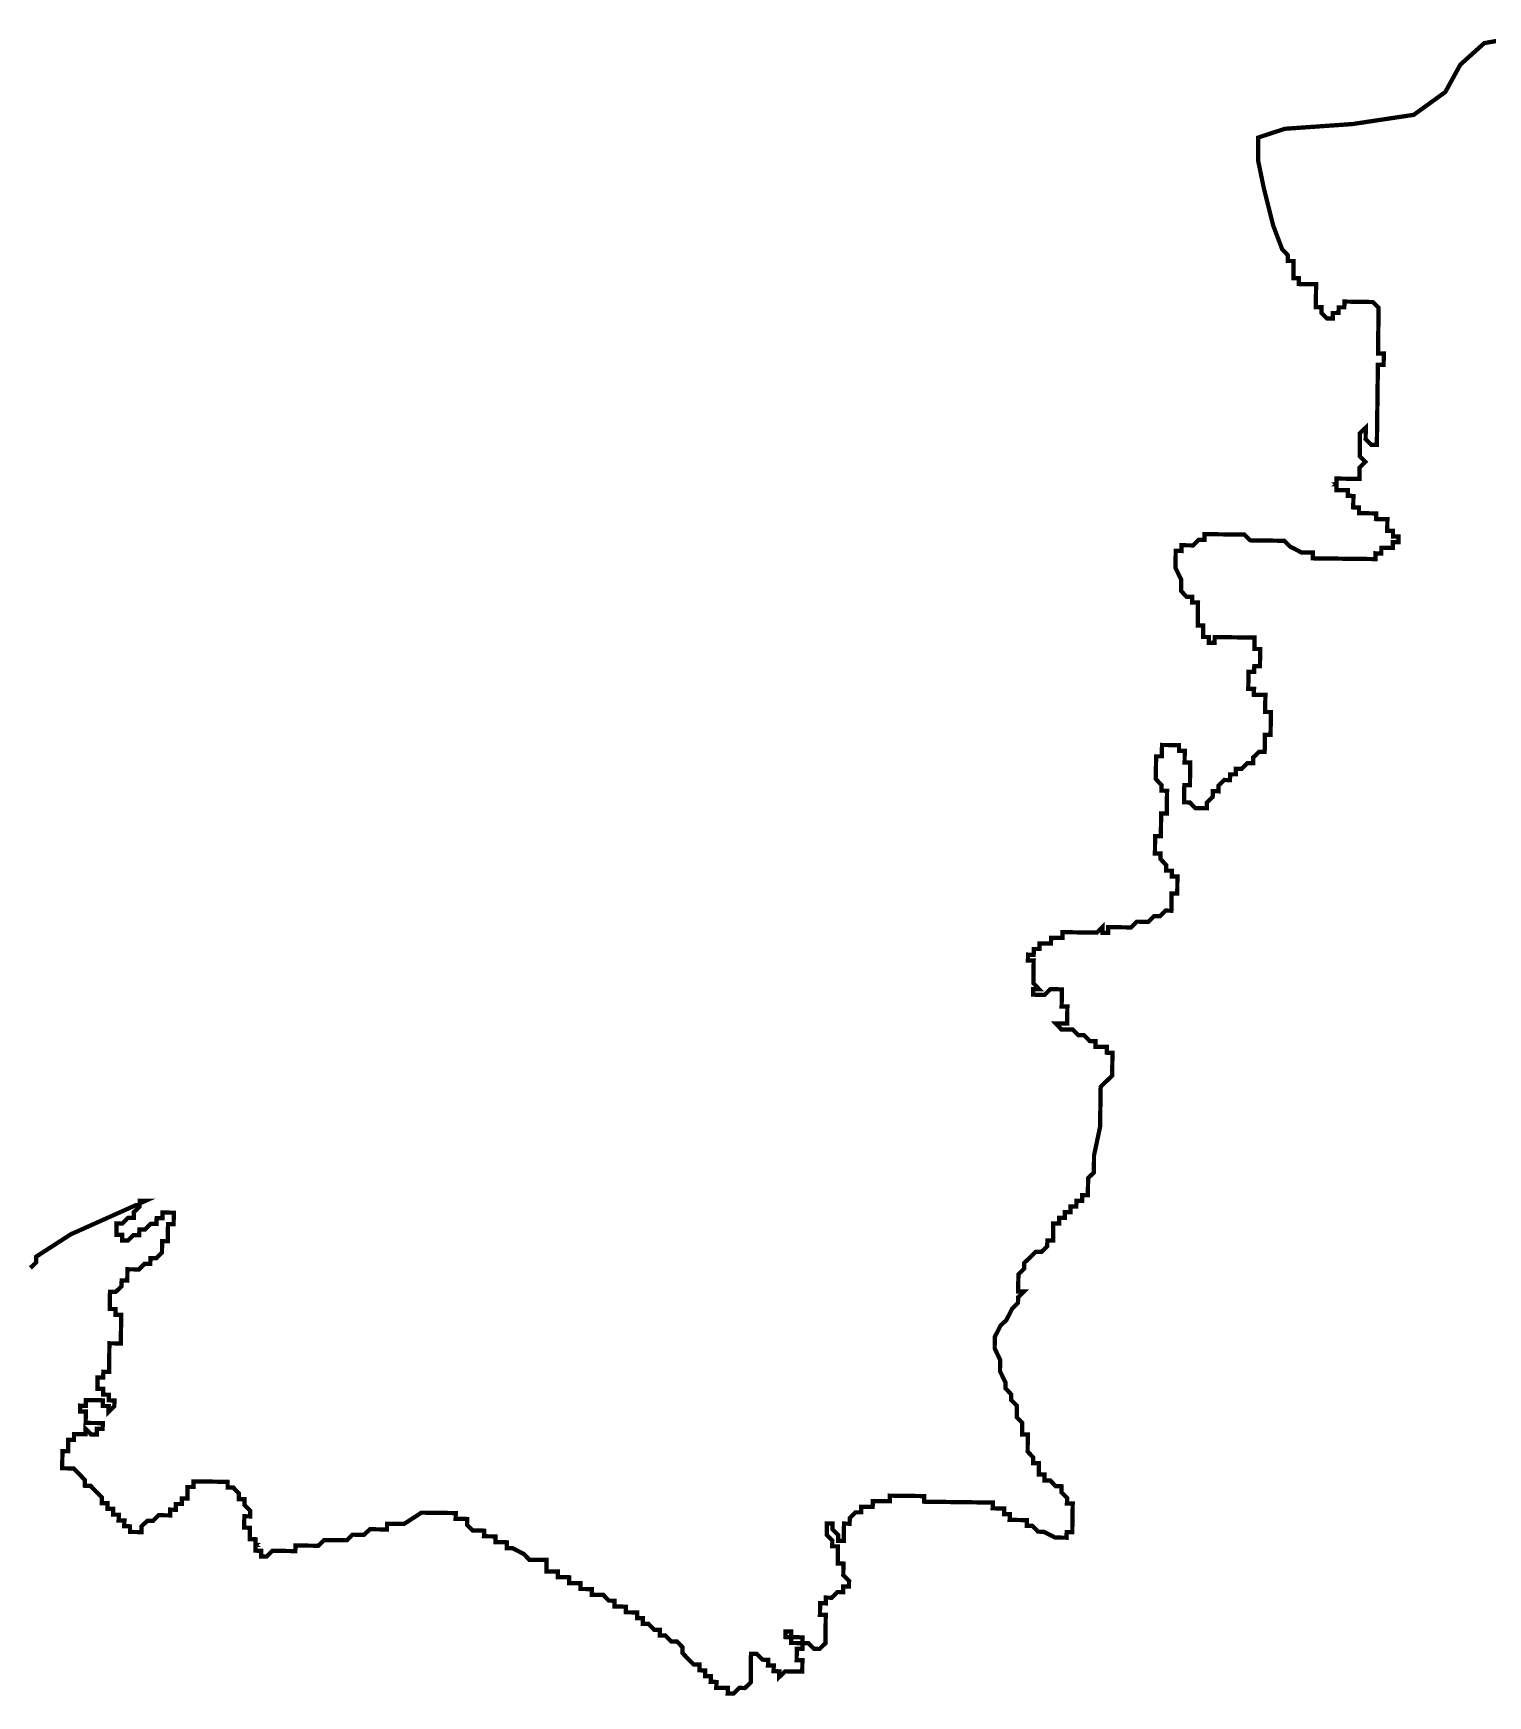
# Model space of a CAD drawing. Header units: metres. Extents: x 257673 to 289848, y 2129691 to 2228029.
# Drawn here: x 262014 to 263024, y 2184399 to 2185554 of the extents above; entities that cross this region are included whole.
import ezdxf

# ---------------------------------------------------------------- set-up
doc = ezdxf.new("R2010")
doc.units = ezdxf.units.M
doc.header["$MEASUREMENT"] = 0
doc.layers.add('HAZARDS LINE', color=1, linetype='Continuous')

msp = doc.modelspace()

# ---------------------------------------------------------------- linework, layer by layer
at = {"layer": 'HAZARDS LINE', "lineweight": 18}
msp.add_lwpolyline([(263052.3, 2185552.5, 2.97, 2.97, 0), (263021.5, 2185547.1, 2.97, 2.97, 0), (263004.9, 2185532.2, 2.97, 2.97, 0), (262994.4, 2185513.1, 2.97, 2.97, 0), (262972.5, 2185497.3, 2.97, 2.97, 0), (262930, 2185490.9, 2.97, 2.97, 0), (262883, 2185487.6, 2.97, 2.97, 0), (262864.4, 2185481.5, 2.97, 2.97, 0), (262864.4, 2185465.8, 2.97, 2.97, 0), (262868.4, 2185446.3, 2.97, 2.97, 0), (262874.9, 2185420.4, 2.97, 2.97, 0), (262881.2, 2185403.8, 2.97, 2.97, 0), (262885.1, 2185399.8, 2.97, 2.97, 0), (262885.1, 2185395.8, 2.97, 2.97, 0), (262889, 2185395.8, 2.97, 2.97, 0), (262888.9, 2185383.9, 2.97, 2.97, 0), (262892.8, 2185383.8, 2.97, 2.97, 0), (262892.8, 2185379.8, 2.97, 2.97, 0), (262904.7, 2185379.7, 2.97, 2.97, 0), (262904.5, 2185363.8, 2.97, 2.97, 0), (262908.5, 2185363.8, 2.97, 2.97, 0), (262908.4, 2185359.8, 2.97, 2.97, 0), (262912.3, 2185355.8, 2.97, 2.97, 0), (262916.3, 2185355.8, 2.97, 2.97, 0), (262916.3, 2185359.7, 2.97, 2.97, 0), (262920.3, 2185359.7, 2.97, 2.97, 0), (262920.4, 2185363.6, 2.97, 2.97, 0), (262924.3, 2185363.6, 2.97, 2.97, 0), (262924.4, 2185367.6, 2.97, 2.97, 0), (262944.2, 2185367.3, 2.97, 2.97, 0), (262948.1, 2185363.3, 2.97, 2.97, 0), (262947.7, 2185331.6, 2.97, 2.97, 0), (262951.7, 2185331.5, 2.97, 2.97, 0), (262951.6, 2185323.6, 2.97, 2.97, 0), (262947.6, 2185323.6, 2.97, 2.97, 0), (262946.9, 2185268.1, 2.97, 2.97, 0), (262943, 2185268.2, 2.97, 2.97, 0), (262939.1, 2185272.2, 2.97, 2.97, 0), (262939.2, 2185280.1, 2.97, 2.97, 0), (262935.1, 2185276.2, 2.97, 2.97, 0), (262935, 2185260.3, 2.97, 2.97, 0), (262938.9, 2185256.3, 2.97, 2.97, 0), (262934.9, 2185252.4, 2.97, 2.97, 0), (262934.8, 2185244.5, 2.97, 2.97, 0), (262918.9, 2185244.7, 2.97, 2.97, 0), (262918.8, 2185240.7, 2.97, 2.97, 0), (262918.8, 2185236.7, 2.97, 2.97, 0), (262926.7, 2185236.6, 2.97, 2.97, 0), (262926.7, 2185232.7, 2.97, 2.97, 0), (262930.6, 2185232.6, 2.97, 2.97, 0), (262930.5, 2185224.7, 2.97, 2.97, 0), (262934.5, 2185224.6, 2.97, 2.97, 0), (262934.5, 2185220.7, 2.97, 2.97, 0), (262946.4, 2185220.5, 2.97, 2.97, 0), (262946.3, 2185216.6, 2.97, 2.97, 0), (262954.2, 2185216.5, 2.97, 2.97, 0), (262954.1, 2185208.5, 2.97, 2.97, 0), (262958.1, 2185208.5, 2.97, 2.97, 0), (262958.1, 2185204.5, 2.97, 2.97, 0), (262962, 2185204.5, 2.97, 2.97, 0), (262962, 2185200.5, 2.97, 2.97, 0), (262958, 2185200.5, 2.97, 2.97, 0), (262958, 2185196.6, 2.97, 2.97, 0), (262950, 2185196.7, 2.97, 2.97, 0), (262950, 2185192.7, 2.97, 2.97, 0), (262946, 2185192.8, 2.97, 2.97, 0), (262946, 2185188.8, 2.97, 2.97, 0), (262902.4, 2185189.3, 2.97, 2.97, 0), (262902.4, 2185193.3, 2.97, 2.97, 0), (262894.5, 2185193.4, 2.97, 2.97, 0), (262886.6, 2185197.5, 2.97, 2.97, 0), (262882.7, 2185201.5, 2.97, 2.97, 0), (262858.9, 2185201.8, 2.97, 2.97, 0), (262855, 2185205.8, 2.97, 2.97, 0), (262827.2, 2185206.1, 2.97, 2.97, 0), (262827.2, 2185202.2, 2.97, 2.97, 0), (262823.2, 2185202.2, 2.97, 2.97, 0), (262819.2, 2185198.3, 2.97, 2.97, 0), (262811.2, 2185198.4, 2.97, 2.97, 0), (262811.2, 2185194.4, 2.97, 2.97, 0), (262807.2, 2185194.5, 2.97, 2.97, 0), (262807.1, 2185182.6, 2.97, 2.97, 0), (262811, 2185174.6, 2.97, 2.97, 0), (262810.9, 2185166.7, 2.97, 2.97, 0), (262814.8, 2185162.6, 2.97, 2.97, 0), (262818.7, 2185162.6, 2.97, 2.97, 0), (262818.7, 2185158.6, 2.97, 2.97, 0), (262822.7, 2185158.6, 2.97, 2.97, 0), (262822.5, 2185142.7, 2.97, 2.97, 0), (262826.4, 2185142.7, 2.97, 2.97, 0), (262826.3, 2185134.7, 2.97, 2.97, 0), (262830.3, 2185134.7, 2.97, 2.97, 0), (262830.2, 2185130.7, 2.97, 2.97, 0), (262834.2, 2185130.7, 2.97, 2.97, 0), (262834.3, 2185134.6, 2.97, 2.97, 0), (262862, 2185134.3, 2.97, 2.97, 0), (262861.9, 2185126.4, 2.97, 2.97, 0), (262865.9, 2185126.3, 2.97, 2.97, 0), (262865.7, 2185114.4, 2.97, 2.97, 0), (262861.8, 2185114.5, 2.97, 2.97, 0), (262861.7, 2185110.5, 2.97, 2.97, 0), (262857.8, 2185110.5, 2.97, 2.97, 0), (262857.6, 2185098.6, 2.97, 2.97, 0), (262861.6, 2185098.6, 2.97, 2.97, 0), (262861.5, 2185094.6, 2.97, 2.97, 0), (262869.5, 2185094.5, 2.97, 2.97, 0), (262869.3, 2185082.6, 2.97, 2.97, 0), (262873.3, 2185082.6, 2.97, 2.97, 0), (262873.1, 2185066.7, 2.97, 2.97, 0), (262869.1, 2185066.8, 2.97, 2.97, 0), (262869, 2185054.9, 2.97, 2.97, 0), (262865, 2185054.9, 2.97, 2.97, 0), (262861, 2185051, 2.97, 2.97, 0), (262861, 2185047, 2.97, 2.97, 0), (262857, 2185047.1, 2.97, 2.97, 0), (262853, 2185043.2, 2.97, 2.97, 0), (262849, 2185043.2, 2.97, 2.97, 0), (262849, 2185039.3, 2.97, 2.97, 0), (262845, 2185039.3, 2.97, 2.97, 0), (262844.9, 2185035.3, 2.97, 2.97, 0), (262841, 2185035.4, 2.97, 2.97, 0), (262837, 2185031.5, 2.97, 2.97, 0), (262836.9, 2185027.5, 2.97, 2.97, 0), (262833, 2185027.6, 2.97, 2.97, 0), (262832.9, 2185023.6, 2.97, 2.97, 0), (262828.9, 2185019.7, 2.97, 2.97, 0), (262828.8, 2185015.7, 2.97, 2.97, 0), (262820.9, 2185015.8, 2.97, 2.97, 0), (262817, 2185019.8, 2.97, 2.97, 0), (262813, 2185019.9, 2.97, 2.97, 0), (262813.2, 2185031.8, 2.97, 2.97, 0), (262817.1, 2185031.7, 2.97, 2.97, 0), (262817.3, 2185047.6, 2.97, 2.97, 0), (262813.4, 2185047.6, 2.97, 2.97, 0), (262813.5, 2185055.6, 2.97, 2.97, 0), (262809.5, 2185055.6, 2.97, 2.97, 0), (262809.5, 2185059.6, 2.97, 2.97, 0), (262797.7, 2185059.7, 2.97, 2.97, 0), (262797.6, 2185051.8, 2.97, 2.97, 0), (262793.6, 2185051.8, 2.97, 2.97, 0), (262793.4, 2185036, 2.97, 2.97, 0), (262797.3, 2185032, 2.97, 2.97, 0), (262797.3, 2185028, 2.97, 2.97, 0), (262801.2, 2185027.9, 2.97, 2.97, 0), (262801, 2185012.1, 2.97, 2.97, 0), (262797.1, 2185012.1, 2.97, 2.97, 0), (262796.9, 2184996.3, 2.97, 2.97, 0), (262792.9, 2184996.3, 2.97, 2.97, 0), (262792.8, 2184984.4, 2.97, 2.97, 0), (262796.7, 2184984.4, 2.97, 2.97, 0), (262796.7, 2184980.4, 2.97, 2.97, 0), (262800.6, 2184976.4, 2.97, 2.97, 0), (262800.6, 2184972.4, 2.97, 2.97, 0), (262804.5, 2184972.4, 2.97, 2.97, 0), (262804.5, 2184968.4, 2.97, 2.97, 0), (262808.4, 2184968.4, 2.97, 2.97, 0), (262808.3, 2184956.5, 2.97, 2.97, 0), (262804.3, 2184956.5, 2.97, 2.97, 0), (262804.2, 2184944.6, 2.97, 2.97, 0), (262800.2, 2184944.7, 2.97, 2.97, 0), (262796.2, 2184940.7, 2.97, 2.97, 0), (262792.2, 2184940.8, 2.97, 2.97, 0), (262788.2, 2184936.9, 2.97, 2.97, 0), (262780.3, 2184937, 2.97, 2.97, 0), (262776.3, 2184933, 2.97, 2.97, 0), (262760.4, 2184933.2, 2.97, 2.97, 0), (262760.4, 2184929.3, 2.97, 2.97, 0), (262756.4, 2184929.3, 2.97, 2.97, 0), (262756.4, 2184933.3, 2.97, 2.97, 0), (262752.4, 2184929.4, 2.97, 2.97, 0), (262728.6, 2184929.7, 2.97, 2.97, 0), (262728.6, 2184925.7, 2.97, 2.97, 0), (262720.7, 2184925.8, 2.97, 2.97, 0), (262720.6, 2184921.8, 2.97, 2.97, 0), (262712.7, 2184921.9, 2.97, 2.97, 0), (262712.6, 2184918, 2.97, 2.97, 0), (262708.7, 2184918, 2.97, 2.97, 0), (262708.6, 2184914, 2.97, 2.97, 0), (262704.7, 2184914.1, 2.97, 2.97, 0), (262704.6, 2184910.1, 2.97, 2.97, 0), (262708.6, 2184910.1, 2.97, 2.97, 0), (262708.4, 2184894.2, 2.97, 2.97, 0), (262712.3, 2184890.2, 2.97, 2.97, 0), (262708.3, 2184890.2, 2.97, 2.97, 0), (262708.3, 2184886.3, 2.97, 2.97, 0), (262716.2, 2184886.2, 2.97, 2.97, 0), (262720.2, 2184890.1, 2.97, 2.97, 0), (262728.2, 2184890, 2.97, 2.97, 0), (262728, 2184878.1, 2.97, 2.97, 0), (262732, 2184878.1, 2.97, 2.97, 0), (262731.8, 2184866.2, 2.97, 2.97, 0), (262723.9, 2184866.3, 2.97, 2.97, 0), (262727.8, 2184862.2, 2.97, 2.97, 0), (262735.7, 2184862.1, 2.97, 2.97, 0), (262739.7, 2184858.1, 2.97, 2.97, 0), (262743.6, 2184858.1, 2.97, 2.97, 0), (262747.5, 2184854.1, 2.97, 2.97, 0), (262751.5, 2184854, 2.97, 2.97, 0), (262751.5, 2184850.1, 2.97, 2.97, 0), (262759.4, 2184850, 2.97, 2.97, 0), (262759.3, 2184846, 2.97, 2.97, 0), (262763.3, 2184845.9, 2.97, 2.97, 0), (262763.1, 2184830.1, 2.97, 2.97, 0), (262759.1, 2184826.2, 2.97, 2.97, 0), (262755.1, 2184822.2, 2.97, 2.97, 0), (262754.7, 2184794.5, 2.97, 2.97, 0), (262750.5, 2184774.7, 2.97, 2.97, 0), (262750.4, 2184762.8, 2.97, 2.97, 0), (262746.4, 2184758.9, 2.97, 2.97, 0), (262746.2, 2184747, 2.97, 2.97, 0), (262742.3, 2184747, 2.97, 2.97, 0), (262742.2, 2184743.1, 2.97, 2.97, 0), (262738.3, 2184743.1, 2.97, 2.97, 0), (262738.2, 2184739.1, 2.97, 2.97, 0), (262734.2, 2184739.2, 2.97, 2.97, 0), (262734.2, 2184735.2, 2.97, 2.97, 0), (262730.2, 2184735.3, 2.97, 2.97, 0), (262730.2, 2184731.3, 2.97, 2.97, 0), (262726.2, 2184731.4, 2.97, 2.97, 0), (262726.2, 2184727.4, 2.97, 2.97, 0), (262722.2, 2184727.4, 2.97, 2.97, 0), (262722.1, 2184715.5, 2.97, 2.97, 0), (262718.1, 2184715.6, 2.97, 2.97, 0), (262718, 2184711.6, 2.97, 2.97, 0), (262714, 2184707.7, 2.97, 2.97, 0), (262710.1, 2184707.8, 2.97, 2.97, 0), (262706, 2184703.8, 2.97, 2.97, 0), (262702, 2184699.9, 2.97, 2.97, 0), (262702, 2184696, 2.97, 2.97, 0), (262698, 2184692, 2.97, 2.97, 0), (262697.8, 2184680.1, 2.97, 2.97, 0), (262701.8, 2184680.1, 2.97, 2.97, 0), (262697.8, 2184676.2, 2.97, 2.97, 0), (262697.7, 2184672.2, 2.97, 2.97, 0), (262693.7, 2184668.3, 2.97, 2.97, 0), (262689.7, 2184660.4, 2.97, 2.97, 0), (262685.6, 2184656.5, 2.97, 2.97, 0), (262681.6, 2184648.6, 2.97, 2.97, 0), (262681.5, 2184640.7, 2.97, 2.97, 0), (262685.3, 2184632.7, 2.97, 2.97, 0), (262685.2, 2184624.8, 2.97, 2.97, 0), (262689.1, 2184616.8, 2.97, 2.97, 0), (262689.1, 2184612.8, 2.97, 2.97, 0), (262693, 2184608.8, 2.97, 2.97, 0), (262692.9, 2184604.8, 2.97, 2.97, 0), (262696.9, 2184600.8, 2.97, 2.97, 0), (262696.8, 2184592.9, 2.97, 2.97, 0), (262700.7, 2184588.9, 2.97, 2.97, 0), (262700.6, 2184580.9, 2.97, 2.97, 0), (262704.5, 2184580.9, 2.97, 2.97, 0), (262704.4, 2184569, 2.97, 2.97, 0), (262708.3, 2184565, 2.97, 2.97, 0), (262708.3, 2184561, 2.97, 2.97, 0), (262712.2, 2184561, 2.97, 2.97, 0), (262712.1, 2184553, 2.97, 2.97, 0), (262716.1, 2184553, 2.97, 2.97, 0), (262716.1, 2184549, 2.97, 2.97, 0), (262720, 2184549, 2.97, 2.97, 0), (262723.9, 2184545, 2.97, 2.97, 0), (262727.9, 2184544.9, 2.97, 2.97, 0), (262727.8, 2184540.9, 2.97, 2.97, 0), (262731.8, 2184536.9, 2.97, 2.97, 0), (262731.7, 2184533, 2.97, 2.97, 0), (262735.7, 2184532.9, 2.97, 2.97, 0), (262735.4, 2184513.1, 2.97, 2.97, 0), (262731.5, 2184513.1, 2.97, 2.97, 0), (262731.4, 2184509.2, 2.97, 2.97, 0), (262723.5, 2184509.3, 2.97, 2.97, 0), (262715.6, 2184513.3, 2.97, 2.97, 0), (262711.6, 2184513.4, 2.97, 2.97, 0), (262707.7, 2184517.4, 2.97, 2.97, 0), (262703.8, 2184517.4, 2.97, 2.97, 0), (262703.8, 2184521.4, 2.97, 2.97, 0), (262691.9, 2184521.6, 2.97, 2.97, 0), (262692, 2184525.5, 2.97, 2.97, 0), (262688, 2184525.6, 2.97, 2.97, 0), (262688.1, 2184529.5, 2.97, 2.97, 0), (262680.1, 2184529.6, 2.97, 2.97, 0), (262680.2, 2184533.6, 2.97, 2.97, 0), (262632.6, 2184534.2, 2.97, 2.97, 0), (262632.6, 2184538.1, 2.97, 2.97, 0), (262608.8, 2184538.4, 2.97, 2.97, 0), (262608.8, 2184534.5, 2.97, 2.97, 0), (262596.9, 2184534.6, 2.97, 2.97, 0), (262596.8, 2184530.7, 2.97, 2.97, 0), (262588.9, 2184530.7, 2.97, 2.97, 0), (262588.9, 2184526.8, 2.97, 2.97, 0), (262584.9, 2184526.8, 2.97, 2.97, 0), (262580.9, 2184522.9, 2.97, 2.97, 0), (262580.8, 2184518.9, 2.97, 2.97, 0), (262576.9, 2184519, 2.97, 2.97, 0), (262576.7, 2184507.1, 2.97, 2.97, 0), (262572.8, 2184507.1, 2.97, 2.97, 0), (262572.8, 2184511.1, 2.97, 2.97, 0), (262568.9, 2184515.1, 2.97, 2.97, 0), (262568.9, 2184519.1, 2.97, 2.97, 0), (262565, 2184519.1, 2.97, 2.97, 0), (262564.9, 2184511.2, 2.97, 2.97, 0), (262568.8, 2184507.2, 2.97, 2.97, 0), (262568.7, 2184503.2, 2.97, 2.97, 0), (262572.7, 2184503.2, 2.97, 2.97, 0), (262572.6, 2184491.3, 2.97, 2.97, 0), (262576.5, 2184491.2, 2.97, 2.97, 0), (262576.4, 2184483.3, 2.97, 2.97, 0), (262580.4, 2184479.3, 2.97, 2.97, 0), (262580.3, 2184475.3, 2.97, 2.97, 0), (262576.3, 2184475.4, 2.97, 2.97, 0), (262576.3, 2184471.4, 2.97, 2.97, 0), (262572.3, 2184471.5, 2.97, 2.97, 0), (262568.3, 2184467.5, 2.97, 2.97, 0), (262564.3, 2184467.6, 2.97, 2.97, 0), (262564.3, 2184463.6, 2.97, 2.97, 0), (262560.3, 2184463.7, 2.97, 2.97, 0), (262560.2, 2184455.7, 2.97, 2.97, 0), (262564.2, 2184455.7, 2.97, 2.97, 0), (262564, 2184435.9, 2.97, 2.97, 0), (262559.9, 2184431.9, 2.97, 2.97, 0), (262556, 2184432, 2.97, 2.97, 0), (262552.1, 2184436, 2.97, 2.97, 0), (262548.1, 2184436, 2.97, 2.97, 0), (262548, 2184432.1, 2.97, 2.97, 0), (262544.1, 2184432.1, 2.97, 2.97, 0), (262544, 2184424.2, 2.97, 2.97, 0), (262548, 2184424.2, 2.97, 2.97, 0), (262547.9, 2184416.2, 2.97, 2.97, 0), (262536, 2184416.4, 2.97, 2.97, 0), (262531.9, 2184412.4, 2.97, 2.97, 0), (262532, 2184416.4, 2.97, 2.97, 0), (262528, 2184416.5, 2.97, 2.97, 0), (262528.1, 2184420.4, 2.97, 2.97, 0), (262524.1, 2184420.5, 2.97, 2.97, 0), (262524.2, 2184424.4, 2.97, 2.97, 0), (262520.2, 2184424.5, 2.97, 2.97, 0), (262516.3, 2184428.5, 2.97, 2.97, 0), (262512.3, 2184428.6, 2.97, 2.97, 0), (262512.1, 2184408.7, 2.97, 2.97, 0), (262508.1, 2184404.8, 2.97, 2.97, 0), (262504.1, 2184404.9, 2.97, 2.97, 0), (262500.1, 2184400.9, 2.97, 2.97, 0), (262496.1, 2184401, 2.97, 2.97, 0), (262496.2, 2184405, 2.97, 2.97, 0), (262488.2, 2184405, 2.97, 2.97, 0), (262488.3, 2184409, 2.97, 2.97, 0), (262484.3, 2184409.1, 2.97, 2.97, 0), (262484.4, 2184413, 2.97, 2.97, 0), (262480.4, 2184413.1, 2.97, 2.97, 0), (262480.4, 2184417, 2.97, 2.97, 0), (262476.5, 2184417.1, 2.97, 2.97, 0), (262476.5, 2184421.1, 2.97, 2.97, 0), (262472.6, 2184421.1, 2.97, 2.97, 0), (262468.6, 2184425.1, 2.97, 2.97, 0), (262464.7, 2184429.1, 2.97, 2.97, 0), (262464.8, 2184433.1, 2.97, 2.97, 0), (262460.9, 2184437.1, 2.97, 2.97, 0), (262456.9, 2184437.2, 2.97, 2.97, 0), (262453, 2184441.2, 2.97, 2.97, 0), (262449, 2184441.2, 2.97, 2.97, 0), (262449.1, 2184445.2, 2.97, 2.97, 0), (262445.1, 2184445.2, 2.97, 2.97, 0), (262441.2, 2184449.3, 2.97, 2.97, 0), (262437.2, 2184449.3, 2.97, 2.97, 0), (262437.3, 2184453.3, 2.97, 2.97, 0), (262433.3, 2184453.3, 2.97, 2.97, 0), (262433.3, 2184457.3, 2.97, 2.97, 0), (262425.4, 2184457.4, 2.97, 2.97, 0), (262425.5, 2184461.3, 2.97, 2.97, 0), (262417.5, 2184461.4, 2.97, 2.97, 0), (262417.6, 2184465.4, 2.97, 2.97, 0), (262413.6, 2184465.5, 2.97, 2.97, 0), (262409.7, 2184469.5, 2.97, 2.97, 0), (262401.8, 2184469.6, 2.97, 2.97, 0), (262401.8, 2184473.5, 2.97, 2.97, 0), (262393.9, 2184473.6, 2.97, 2.97, 0), (262393.9, 2184477.6, 2.97, 2.97, 0), (262386, 2184477.7, 2.97, 2.97, 0), (262386.1, 2184481.7, 2.97, 2.97, 0), (262378.1, 2184481.8, 2.97, 2.97, 0), (262378.2, 2184485.7, 2.97, 2.97, 0), (262370.2, 2184485.8, 2.97, 2.97, 0), (262370.3, 2184493.8, 2.97, 2.97, 0), (262358.4, 2184493.9, 2.97, 2.97, 0), (262354.5, 2184497.9, 2.97, 2.97, 0), (262346.6, 2184502, 2.97, 2.97, 0), (262342.7, 2184502, 2.97, 2.97, 0), (262342.7, 2184506, 2.97, 2.97, 0), (262334.8, 2184506.1, 2.97, 2.97, 0), (262334.8, 2184510.1, 2.97, 2.97, 0), (262326.9, 2184510.2, 2.97, 2.97, 0), (262327, 2184514.1, 2.97, 2.97, 0), (262319, 2184514.2, 2.97, 2.97, 0), (262315.1, 2184518.2, 2.97, 2.97, 0), (262315.2, 2184522.2, 2.97, 2.97, 0), (262307.2, 2184522.3, 2.97, 2.97, 0), (262307.3, 2184526.3, 2.97, 2.97, 0), (262283.5, 2184526.6, 2.97, 2.97, 0), (262271.5, 2184518.8, 2.97, 2.97, 0), (262259.6, 2184518.9, 2.97, 2.97, 0), (262259.5, 2184514.9, 2.97, 2.97, 0), (262247.7, 2184515.1, 2.97, 2.97, 0), (262243.6, 2184511.2, 2.97, 2.97, 0), (262235.7, 2184511.3, 2.97, 2.97, 0), (262231.7, 2184507.4, 2.97, 2.97, 0), (262215.8, 2184507.5, 2.97, 2.97, 0), (262211.8, 2184503.6, 2.97, 2.97, 0), (262196, 2184503.8, 2.97, 2.97, 0), (262195.9, 2184499.9, 2.97, 2.97, 0), (262180, 2184500.1, 2.97, 2.97, 0), (262176, 2184496.1, 2.97, 2.97, 0), (262172.1, 2184496.2, 2.97, 2.97, 0), (262172.1, 2184500.1, 2.97, 2.97, 0), (262168.2, 2184500.2, 2.97, 2.97, 0), (262168.2, 2184504.2, 2.97, 2.97, 0), (262168.2, 2184508.1, 2.97, 2.97, 0), (262164.3, 2184508.2, 2.97, 2.97, 0), (262164.4, 2184516.1, 2.97, 2.97, 0), (262160.4, 2184516.2, 2.97, 2.97, 0), (262160.5, 2184524.1, 2.97, 2.97, 0), (262164.5, 2184524, 2.97, 2.97, 0), (262164.5, 2184528, 2.97, 2.97, 0), (262160.6, 2184532, 2.97, 2.97, 0), (262160.7, 2184536, 2.97, 2.97, 0), (262156.7, 2184536, 2.97, 2.97, 0), (262156.7, 2184540, 2.97, 2.97, 0), (262152.8, 2184544, 2.97, 2.97, 0), (262148.9, 2184544.1, 2.97, 2.97, 0), (262148.9, 2184548, 2.97, 2.97, 0), (262125.1, 2184548.3, 2.97, 2.97, 0), (262125.1, 2184544.4, 2.97, 2.97, 0), (262121.1, 2184544.4, 2.97, 2.97, 0), (262121, 2184536.5, 2.97, 2.97, 0), (262117, 2184536.5, 2.97, 2.97, 0), (262117, 2184532.6, 2.97, 2.97, 0), (262113, 2184532.6, 2.97, 2.97, 0), (262113, 2184528.6, 2.97, 2.97, 0), (262109, 2184528.7, 2.97, 2.97, 0), (262109, 2184524.7, 2.97, 2.97, 0), (262101, 2184524.8, 2.97, 2.97, 0), (262097, 2184520.9, 2.97, 2.97, 0), (262093.1, 2184520.9, 2.97, 2.97, 0), (262089, 2184517, 2.97, 2.97, 0), (262089, 2184513.1, 2.97, 2.97, 0), (262081.1, 2184513.2, 2.97, 2.97, 0), (262081.1, 2184517.1, 2.97, 2.97, 0), (262077.1, 2184517.2, 2.97, 2.97, 0), (262077.2, 2184521.1, 2.97, 2.97, 0), (262073.2, 2184521.2, 2.97, 2.97, 0), (262073.3, 2184525.2, 2.97, 2.97, 0), (262069.3, 2184525.2, 2.97, 2.97, 0), (262069.4, 2184529.2, 2.97, 2.97, 0), (262065.4, 2184529.2, 2.97, 2.97, 0), (262065.4, 2184533.2, 2.97, 2.97, 0), (262061.5, 2184533.2, 2.97, 2.97, 0), (262061.5, 2184537.2, 2.97, 2.97, 0), (262057.6, 2184541.2, 2.97, 2.97, 0), (262053.7, 2184545.2, 2.97, 2.97, 0), (262049.7, 2184545.3, 2.97, 2.97, 0), (262049.8, 2184549.2, 2.97, 2.97, 0), (262045.9, 2184553.3, 2.97, 2.97, 0), (262041.9, 2184557.3, 2.97, 2.97, 0), (262034, 2184557.4, 2.97, 2.97, 0), (262034.2, 2184569.3, 2.97, 2.97, 0), (262038.1, 2184569.2, 2.97, 2.97, 0), (262038.2, 2184577.2, 2.97, 2.97, 0), (262042.2, 2184577.1, 2.97, 2.97, 0), (262042.2, 2184581.1, 2.97, 2.97, 0), (262050.2, 2184581, 2.97, 2.97, 0), (262050.2, 2184584.9, 2.97, 2.97, 0), (262054.1, 2184580.9, 2.97, 2.97, 0), (262058.1, 2184580.9, 2.97, 2.97, 0), (262058.1, 2184584.8, 2.97, 2.97, 0), (262062.1, 2184584.8, 2.97, 2.97, 0), (262062.2, 2184588.8, 2.97, 2.97, 0), (262050.3, 2184588.9, 2.97, 2.97, 0), (262050.4, 2184596.8, 2.97, 2.97, 0), (262046.4, 2184596.9, 2.97, 2.97, 0), (262046.4, 2184600.9, 2.97, 2.97, 0), (262050.4, 2184600.8, 2.97, 2.97, 0), (262050.5, 2184604.8, 2.97, 2.97, 0), (262062.3, 2184604.6, 2.97, 2.97, 0), (262062.3, 2184600.7, 2.97, 2.97, 0), (262066.3, 2184600.6, 2.97, 2.97, 0), (262066.2, 2184596.6, 2.97, 2.97, 0), (262070.2, 2184600.6, 2.97, 2.97, 0), (262070.3, 2184604.5, 2.97, 2.97, 0), (262066.3, 2184604.6, 2.97, 2.97, 0), (262066.4, 2184608.5, 2.97, 2.97, 0), (262062.4, 2184608.6, 2.97, 2.97, 0), (262062.4, 2184612.6, 2.97, 2.97, 0), (262058.5, 2184612.6, 2.97, 2.97, 0), (262058.6, 2184620.5, 2.97, 2.97, 0), (262062.5, 2184620.5, 2.97, 2.97, 0), (262062.6, 2184624.5, 2.97, 2.97, 0), (262066.6, 2184624.4, 2.97, 2.97, 0), (262066.8, 2184644.2, 2.97, 2.97, 0), (262074.7, 2184644.1, 2.97, 2.97, 0), (262075, 2184664, 2.97, 2.97, 0), (262071, 2184664, 2.97, 2.97, 0), (262071.1, 2184668, 2.97, 2.97, 0), (262067.1, 2184668, 2.97, 2.97, 0), (262067.2, 2184679.9, 2.97, 2.97, 0), (262071.2, 2184679.9, 2.97, 2.97, 0), (262075.2, 2184683.8, 2.97, 2.97, 0), (262075.3, 2184687.8, 2.97, 2.97, 0), (262079.2, 2184687.7, 2.97, 2.97, 0), (262079.3, 2184695.6, 2.97, 2.97, 0), (262087.3, 2184695.5, 2.97, 2.97, 0), (262091.3, 2184699.5, 2.97, 2.97, 0), (262095.2, 2184699.4, 2.97, 2.97, 0), (262095.3, 2184703.4, 2.97, 2.97, 0), (262099.3, 2184703.3, 2.97, 2.97, 0), (262103.3, 2184707.3, 2.97, 2.97, 0), (262103.4, 2184715.2, 2.97, 2.97, 0), (262107.3, 2184715.1, 2.97, 2.97, 0), (262107.5, 2184727, 2.97, 2.97, 0), (262111.4, 2184727, 2.97, 2.97, 0), (262111.5, 2184734.9, 2.97, 2.97, 0), (262103.6, 2184735, 2.97, 2.97, 0), (262103.6, 2184731, 2.97, 2.97, 0), (262099.6, 2184731.1, 2.97, 2.97, 0), (262099.5, 2184727.1, 2.97, 2.97, 0), (262095.6, 2184727.2, 2.97, 2.97, 0), (262091.6, 2184723.3, 2.97, 2.97, 0), (262087.6, 2184723.3, 2.97, 2.97, 0), (262087.5, 2184719.3, 2.97, 2.97, 0), (262083.6, 2184719.4, 2.97, 2.97, 0), (262079.6, 2184715.5, 2.97, 2.97, 0), (262075.6, 2184715.5, 2.97, 2.97, 0), (262075.7, 2184719.5, 2.97, 2.97, 0), (262071.7, 2184719.5, 2.97, 2.97, 0), (262071.8, 2184727.5, 2.97, 2.97, 0), (262075.7, 2184727.4, 2.97, 2.97, 0), (262079.8, 2184731.3, 2.97, 2.97, 0), (262083.7, 2184731.3, 2.97, 2.97, 0), (262083.8, 2184735.3, 2.97, 2.97, 0), (262087.8, 2184739.2, 2.97, 2.97, 0), (262087.8, 2184743.1, 2.97, 2.97, 0), (262091.8, 2184743.1, 2.97, 2.97, 0), (262040, 2184719.9, 2.97, 2.97, 0), (262016, 2184704.4, 2.97, 2.97, 0), (262015.9, 2184700.4, 2.97, 2.97, 0), (262011.9, 2184696.5, 2.97, 2.97, 0)], format="xyseb", dxfattribs=at)
at = {"layer": 'HAZARDS LINE', "lineweight": 18, "const_width": 2.97}
for points in [[(262914.9, 2185240.7), (262918.8, 2185240.7)], [(262172.2, 2184504.1), (262168.2, 2184504.2)], [(262536.3, 2184440.2), (262536.3, 2184444.1), (262540.3, 2184444.1), (262540.2, 2184440.1), (262540.2, 2184436.1), (262548.1, 2184436), (262548.1, 2184440), (262540.2, 2184440.1)]]:
    msp.add_lwpolyline(points, close=True, dxfattribs=at)

doc.saveas('drawing.dxf')
